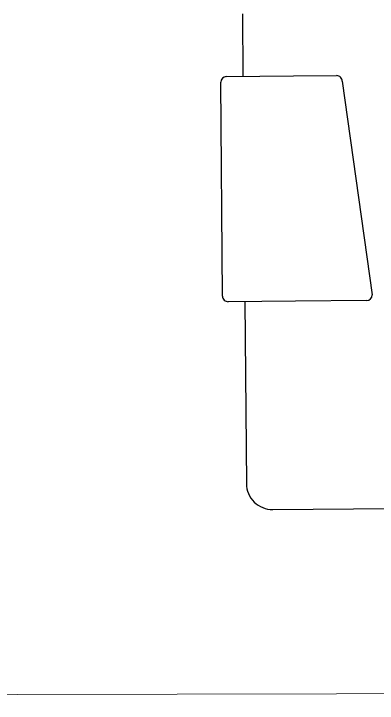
# Paper-space layout 'office1 floor1' of a CAD drawing. Header units: inches. Extents: x 0.3 to 10.8, y 1.4 to 4.2.
# Drawn here: x 8.4837 to 8.5992, y 3.0907 to 3.31 of the extents above; entities that cross this region are included whole.
import ezdxf

# ---------------------------------------------------------------- set-up
doc = ezdxf.new("R2010")
doc.units = ezdxf.units.IN
doc.header["$MEASUREMENT"] = 0
doc.layers.get('0').update_dxf_attribs({"lineweight": 0})
doc.layers.add('WALL 1 100', color=250, linetype='Continuous', lineweight=9)

psp = doc.layouts.new('office1 floor1')

# ---------------------------------------------------------------- linework, layer by layer
at = {"color": 7, "linetype": 'ByBlock', "lineweight": -2}
for p, q in [((8.556373567544288, 3.309986449074925), (8.556540665170242, 3.290068300794635)), ((8.551253802511136, 3.290023948167744), (8.572609085111996, 3.290203102222319)), ((8.572609085111996, 3.290203102222319), (8.586317813149494, 3.290318107687566)), ((8.550049519055273, 3.220202726286693), (8.54947891567162, 3.288219029571201)), ((8.588122731746013, 3.288543220848068), (8.597642848719738, 3.220601996956135)), ((8.595867961880238, 3.218797078359608), (8.573209720252677, 3.218606993501778)), ((8.573209720252677, 3.218606993501778), (8.551854437651814, 3.218427839447203)), ((8.557141300310924, 3.218472192074092), (8.557627212318444, 3.160551157218519)), ((8.56599881990903, 3.152318843491727), (8.685981322354914, 3.153325402486665))]:
    psp.add_line(p, q, dxfattribs=at)
for centre, radius, start, end in [((8.551268818389653, 3.288234045449725), 0.001789965702623297, 90.48065533030497, 180.4806553303046), ((8.586334794500681, 3.288530203698769), 0.001787984630653773, 0.41713686587362, 90.54417379470789), ((8.55183942177329, 3.220217742165211), 0.001789965702621787, 180.4806553303046, 270.480655330305), ((8.595852946001727, 3.220586981077625), 0.001789965702620277, 270.480655330305, 0.4806553303049751), ((8.565929172977137, 3.160620804150412), 0.008302252795088469, 180.4806553303046, 270.480655330305)]:
    psp.add_arc(centre, radius, start, end, dxfattribs=at)
at = {"layer": 'WALL 1 100', "color": 0}
psp.add_lwpolyline([(7.167820425282719, 3.090732375390353), (10.76446548572698, 3.098295102197865)], dxfattribs=at)

doc.saveas('drawing.dxf')
